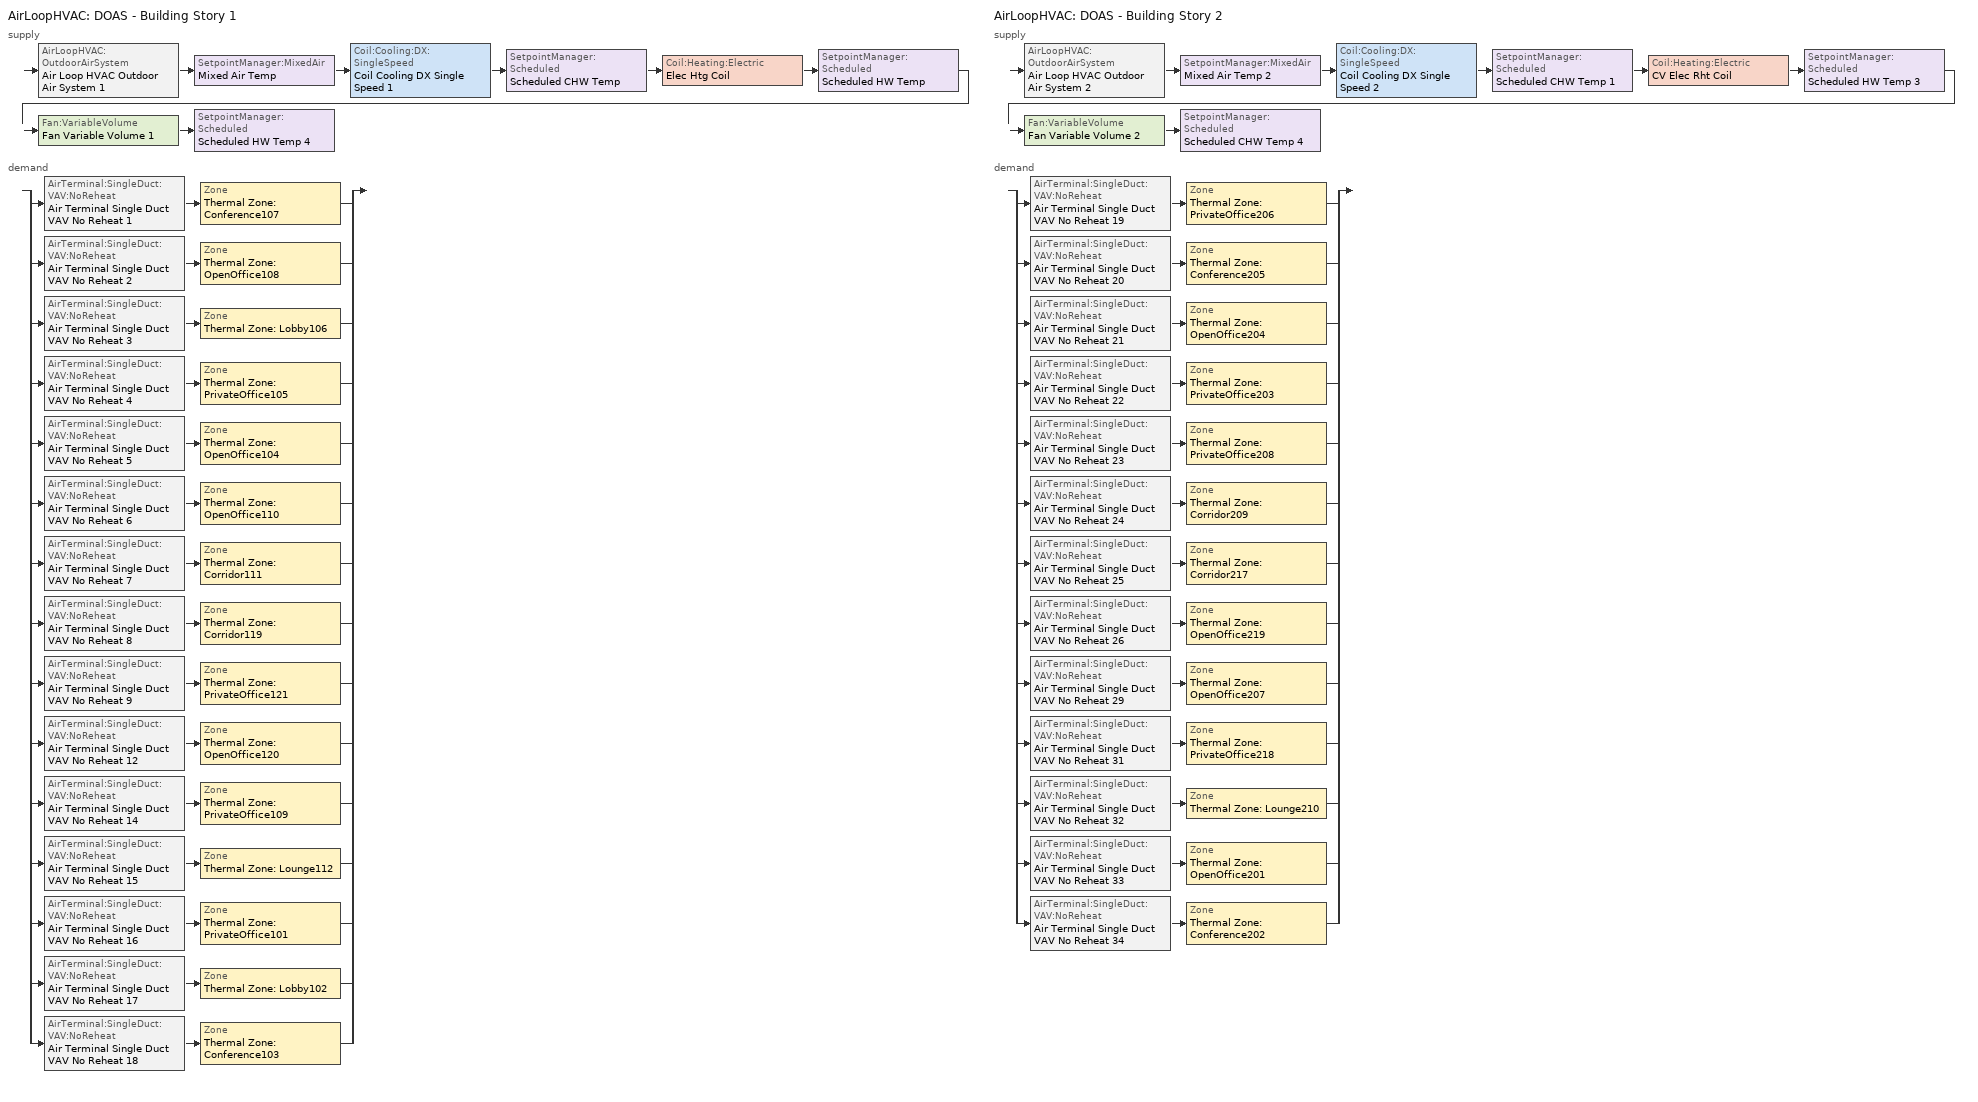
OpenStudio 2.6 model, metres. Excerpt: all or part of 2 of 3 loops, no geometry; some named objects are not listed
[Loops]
AirLoopHVAC 'DOAS - Building Story 1'
 supply: AirLoopHVAC:OutdoorAirSystem 'Air Loop HVAC Outdoor Air System 1' > SetpointManager:MixedAir 'Mixed Air Temp' > Coil:Cooling:DX:SingleSpeed 'Coil Cooling DX Single Speed 1' > SetpointManager:Scheduled 'Scheduled CHW Temp' > Coil:Heating:Electric 'Elec Htg Coil' > SetpointManager:Scheduled 'Scheduled HW Temp' > Fan:VariableVolume 'Fan Variable Volume 1' > SetpointManager:Scheduled 'Scheduled HW Temp 4'
 demand: split
  | AirTerminal:SingleDuct:VAV:NoReheat 'Air Terminal Single Duct VAV No Reheat 1' > Zone 'Thermal Zone: Conference107'
  | AirTerminal:SingleDuct:VAV:NoReheat 'Air Terminal Single Duct VAV No Reheat 2' > Zone 'Thermal Zone: OpenOffice108'
  | AirTerminal:SingleDuct:VAV:NoReheat 'Air Terminal Single Duct VAV No Reheat 3' > Zone 'Thermal Zone: Lobby106'
  | AirTerminal:SingleDuct:VAV:NoReheat 'Air Terminal Single Duct VAV No Reheat 4' > Zone 'Thermal Zone: PrivateOffice105'
  | AirTerminal:SingleDuct:VAV:NoReheat 'Air Terminal Single Duct VAV No Reheat 5' > Zone 'Thermal Zone: OpenOffice104'
  | AirTerminal:SingleDuct:VAV:NoReheat 'Air Terminal Single Duct VAV No Reheat 6' > Zone 'Thermal Zone: OpenOffice110'
  | AirTerminal:SingleDuct:VAV:NoReheat 'Air Terminal Single Duct VAV No Reheat 7' > Zone 'Thermal Zone: Corridor111'
  | AirTerminal:SingleDuct:VAV:NoReheat 'Air Terminal Single Duct VAV No Reheat 8' > Zone 'Thermal Zone: Corridor119'
  | AirTerminal:SingleDuct:VAV:NoReheat 'Air Terminal Single Duct VAV No Reheat 9' > Zone 'Thermal Zone: PrivateOffice121'
  | AirTerminal:SingleDuct:VAV:NoReheat 'Air Terminal Single Duct VAV No Reheat 12' > Zone 'Thermal Zone: OpenOffice120'
  | AirTerminal:SingleDuct:VAV:NoReheat 'Air Terminal Single Duct VAV No Reheat 14' > Zone 'Thermal Zone: PrivateOffice109'
  | AirTerminal:SingleDuct:VAV:NoReheat 'Air Terminal Single Duct VAV No Reheat 15' > Zone 'Thermal Zone: Lounge112'
  | AirTerminal:SingleDuct:VAV:NoReheat 'Air Terminal Single Duct VAV No Reheat 16' > Zone 'Thermal Zone: PrivateOffice101'
  | AirTerminal:SingleDuct:VAV:NoReheat 'Air Terminal Single Duct VAV No Reheat 17' > Zone 'Thermal Zone: Lobby102'
  | AirTerminal:SingleDuct:VAV:NoReheat 'Air Terminal Single Duct VAV No Reheat 18' > Zone 'Thermal Zone: Conference103'
AirLoopHVAC 'DOAS - Building Story 2'
 supply: AirLoopHVAC:OutdoorAirSystem 'Air Loop HVAC Outdoor Air System 2' > SetpointManager:MixedAir 'Mixed Air Temp 2' > Coil:Cooling:DX:SingleSpeed 'Coil Cooling DX Single Speed 2' > SetpointManager:Scheduled 'Scheduled CHW Temp 1' > Coil:Heating:Electric 'CV Elec Rht Coil' > SetpointManager:Scheduled 'Scheduled HW Temp 3' > Fan:VariableVolume 'Fan Variable Volume 2' > SetpointManager:Scheduled 'Scheduled CHW Temp 4'
 demand: split
  | AirTerminal:SingleDuct:VAV:NoReheat 'Air Terminal Single Duct VAV No Reheat 19' > Zone 'Thermal Zone: PrivateOffice206'
  | AirTerminal:SingleDuct:VAV:NoReheat 'Air Terminal Single Duct VAV No Reheat 20' > Zone 'Thermal Zone: Conference205'
  | AirTerminal:SingleDuct:VAV:NoReheat 'Air Terminal Single Duct VAV No Reheat 21' > Zone 'Thermal Zone: OpenOffice204'
  | AirTerminal:SingleDuct:VAV:NoReheat 'Air Terminal Single Duct VAV No Reheat 22' > Zone 'Thermal Zone: PrivateOffice203'
  | AirTerminal:SingleDuct:VAV:NoReheat 'Air Terminal Single Duct VAV No Reheat 23' > Zone 'Thermal Zone: PrivateOffice208'
  | AirTerminal:SingleDuct:VAV:NoReheat 'Air Terminal Single Duct VAV No Reheat 24' > Zone 'Thermal Zone: Corridor209'
  | AirTerminal:SingleDuct:VAV:NoReheat 'Air Terminal Single Duct VAV No Reheat 25' > Zone 'Thermal Zone: Corridor217'
  | AirTerminal:SingleDuct:VAV:NoReheat 'Air Terminal Single Duct VAV No Reheat 26' > Zone 'Thermal Zone: OpenOffice219'
  | AirTerminal:SingleDuct:VAV:NoReheat 'Air Terminal Single Duct VAV No Reheat 29' > Zone 'Thermal Zone: OpenOffice207'
  | AirTerminal:SingleDuct:VAV:NoReheat 'Air Terminal Single Duct VAV No Reheat 31' > Zone 'Thermal Zone: PrivateOffice218'
  | AirTerminal:SingleDuct:VAV:NoReheat 'Air Terminal Single Duct VAV No Reheat 32' > Zone 'Thermal Zone: Lounge210'
  | AirTerminal:SingleDuct:VAV:NoReheat 'Air Terminal Single Duct VAV No Reheat 33' > Zone 'Thermal Zone: OpenOffice201'
  | AirTerminal:SingleDuct:VAV:NoReheat 'Air Terminal Single Duct VAV No Reheat 34' > Zone 'Thermal Zone: Conference202'
[Sizing:Zone] Zone Cooling Design Supply Air Temperature Input Method=SupplyAirTemperature; Zone Cooling Design Supply Air Temperature {C}=14; Zone Cooling Design Supply Air Temperature Difference {deltaC}=11.11; Zone Heating Design Supply Air Temperature Input Method=SupplyAirTemperature; Zone Heating Design Supply Air Temperature Difference {deltaC}=11.11; Zone Cooling Design Supply Air Humidity Ratio {kg-H2O/kg-air}=0.0085; Zone Heating Design Supply Air Humidity Ratio {kg-H2O/kg-air}=0.008; Cooling Design Air Flow Method=DesignDay; Heating Design Air Flow Method=DesignDay; Account for Dedicated Outdoor Air System=Yes; Dedicated Outdoor Air System Control Strategy=NeutralSupplyAir; Dedicated Outdoor Air Low Setpoint Temperature for Design {C}=autosize; Dedicated Outdoor Air High Setpoint Temperature for Design {C}=autosize
Name | Zone Heating Design Supply Air Temperature {C}
Thermal Zone: OpenOffice201; Thermal Zone: Lounge210; Thermal Zone: OpenOffice207; Thermal Zone: OpenOffice219; Thermal Zone: Corridor217; Thermal Zone: PrivateOffice218; Thermal Zone: PrivateOffice208; Thermal Zone: Conference202; Thermal Zone: Lounge112; Thermal Zone: Conference205; Thermal Zone: PrivateOffice101; Thermal Zone: Conference107; Thermal Zone: OpenOffice120; Thermal Zone: Corridor209; Thermal Zone: OpenOffice204; Thermal Zone: PrivateOffice121; Thermal Zone: OpenOffice108; Thermal Zone: Corridor119; Thermal Zone: PrivateOffice105; Thermal Zone: PrivateOffice109; Thermal Zone: Lobby106; Thermal Zone: PrivateOffice203; Thermal Zone: PrivateOffice206; Thermal Zone: Lobby102; Thermal Zone: Corridor111; Thermal Zone: OpenOffice104; Thermal Zone: OpenOffice110 | 40
Thermal Zone: Conference103 | 39.4444
[Zone equipment]
Thermal Zone: OpenOffice201: Air Terminal Single Duct VAV No Reheat 33, Zone HVAC Water To Air Heat Pump 34
Thermal Zone: Lounge210: Air Terminal Single Duct VAV No Reheat 32, Zone HVAC Water To Air Heat Pump 31
Thermal Zone: OpenOffice207: Air Terminal Single Duct VAV No Reheat 29, Zone HVAC Water To Air Heat Pump 33
Thermal Zone: OpenOffice219: Air Terminal Single Duct VAV No Reheat 26, Zone HVAC Water To Air Heat Pump 27
Thermal Zone: Corridor217: Air Terminal Single Duct VAV No Reheat 25, Zone HVAC Water To Air Heat Pump 29
Thermal Zone: PrivateOffice218: Air Terminal Single Duct VAV No Reheat 31, Zone HVAC Water To Air Heat Pump 28
Thermal Zone: PrivateOffice208: Air Terminal Single Duct VAV No Reheat 23, Zone HVAC Water To Air Heat Pump 17
Thermal Zone: Conference202: Air Terminal Single Duct VAV No Reheat 34, Zone HVAC Water To Air Heat Pump 24
Thermal Zone: Lounge112: Air Terminal Single Duct VAV No Reheat 15, Zone HVAC Water To Air Heat Pump 20
Thermal Zone: Conference205: Air Terminal Single Duct VAV No Reheat 20, Zone HVAC Water To Air Heat Pump 22
Thermal Zone: PrivateOffice101: Air Terminal Single Duct VAV No Reheat 16, Zone HVAC Water To Air Heat Pump 21
Thermal Zone: Conference107: Air Terminal Single Duct VAV No Reheat 1, Zone HVAC Water To Air Heat Pump 16
Thermal Zone: Conference103: Air Terminal Single Duct VAV No Reheat 18, Zone HVAC Water To Air Heat Pump 15
Thermal Zone: OpenOffice120: Air Terminal Single Duct VAV No Reheat 12, Zone HVAC Water To Air Heat Pump 23
Thermal Zone: Corridor209: Air Terminal Single Duct VAV No Reheat 24, Zone HVAC Water To Air Heat Pump 13
Thermal Zone: OpenOffice204: Air Terminal Single Duct VAV No Reheat 21, Zone HVAC Water To Air Heat Pump 12
Thermal Zone: PrivateOffice121: Air Terminal Single Duct VAV No Reheat 9, Zone HVAC Water To Air Heat Pump 19
Thermal Zone: OpenOffice108: Air Terminal Single Duct VAV No Reheat 2, Zone HVAC Water To Air Heat Pump 11
Thermal Zone: Corridor119: Air Terminal Single Duct VAV No Reheat 8, Zone HVAC Water To Air Heat Pump 10
Thermal Zone: PrivateOffice105: Air Terminal Single Duct VAV No Reheat 4, Zone HVAC Water To Air Heat Pump 9
Thermal Zone: PrivateOffice109: Air Terminal Single Duct VAV No Reheat 14, Zone HVAC Water To Air Heat Pump 8
Thermal Zone: Lobby106: Air Terminal Single Duct VAV No Reheat 3, Zone HVAC Water To Air Heat Pump 7
Thermal Zone: PrivateOffice203: Air Terminal Single Duct VAV No Reheat 22, Zone HVAC Water To Air Heat Pump 6
Thermal Zone: PrivateOffice206: Air Terminal Single Duct VAV No Reheat 19, Zone HVAC Water To Air Heat Pump 5
Thermal Zone: Lobby102: Air Terminal Single Duct VAV No Reheat 17, Zone HVAC Water To Air Heat Pump 4
Thermal Zone: Corridor111: Air Terminal Single Duct VAV No Reheat 7, Zone HVAC Water To Air Heat Pump 3
Thermal Zone: OpenOffice104: Air Terminal Single Duct VAV No Reheat 5, Zone HVAC Water To Air Heat Pump 2
Thermal Zone: OpenOffice110: Air Terminal Single Duct VAV No Reheat 6, Zone HVAC Water To Air Heat Pump 1
[AirLoopHVAC] Availability Schedule=New Office Ventilation Schedule; Design Supply Air Flow Rate {m3/s}=AutoSize
DOAS - Building Story 1; DOAS - Building Story 2
[Sizing:System] Type of Load to Size On=VentilationRequirement; Design Outdoor Air Flow Rate {m3/s}=Autosize; Minimum System Air Flow Ratio=0.3; Preheat Design Temperature {C}=7; Preheat Design Humidity Ratio {kg-H2O/kg-Air}=0.008; Precool Design Temperature {C}=12.8; Precool Design Humidity Ratio {kg-H2O/kg-Air}=0.008; Central Cooling Design Supply Air Temperature {C}=12.7778; Central Heating Design Supply Air Temperature {C}=10; Sizing Option=NonCoincident; 100% Outdoor Air in Cooling=Yes; 100% Outdoor Air in Heating=Yes; Central Cooling Design Supply Air Humidity Ratio {kg-H2O/kg-Air}=0.0085; Central Heating Design Supply Air Humidity Ratio {kg-H2O/kg-Air}=0.008; Cooling Design Air Flow Method=DesignDay; Cooling Design Air Flow Rate {m3/s}=0; Heating Design Air Flow Method=DesignDay; Heating Design Air Flow Rate {m3/s}=0; System Outdoor Air Method=VentilationRateProcedure; Zone Maximum Outdoor Air Fraction=1; Cooling Supply Air Flow Rate Per Floor Area {m3/s-m2}=0.00996765; Cooling Fraction of Autosized Cooling Supply Air Flow Rate=1; Cooling Supply Air Flow Rate Per Unit Cooling Capacity {m3/s-W}=3.94755e-05; Heating Supply Air Flow Rate Per Floor Area {m3/s-m2}=0.00996765; Heating Fraction of Autosized Heating Supply Air Flow Rate=1; Heating Fraction of Autosized Cooling Supply Air Flow Rate=1; Heating Supply Air Flow Rate Per Unit Heating Capacity {m3/s-W}=3.15882e-05; Cooling Design Capacity Method=CoolingDesignCapacity; Cooling Design Capacity {W}=autosize; Cooling Design Capacity Per Floor Area {W/m2}=234.7; Fraction of Autosized Cooling Design Capacity=1; Heating Design Capacity Method=HeatingDesignCapacity; Heating Design Capacity {W}=autosize; Heating Design Capacity Per Floor Area {W/m2}=157; Fraction of Autosized Heating Design Capacity=1; Central Cooling Capacity Control Method=OnOff
DOAS - Building Story 1; DOAS - Building Story 2
[Fan:VariableVolume] Availability Schedule=Always On Discrete; Fan Efficiency=0.69; Pressure Rise {Pa}=996.356; Maximum Flow Rate {m3/s}=Autosize; Fan Power Minimum Flow Rate Input Method=FixedFlowRate; Fan Power Minimum Flow Fraction=0.6; Fan Power Minimum Air Flow Rate {m3/s}=0; Motor Efficiency=0.9; Motor In Airstream Fraction=1; Fan Power Coefficient 1=0.0407599; Fan Power Coefficient 2=0.088045; Fan Power Coefficient 3=-0.0729261; Fan Power Coefficient 4=0.94374; Fan Power Coefficient 5=0
Fan Variable Volume 1; Fan Variable Volume 2
[Coil:Cooling:DX:SingleSpeed] Availability Schedule=Always On Discrete; Rated Total Cooling Capacity {W}=autosize; Rated Sensible Heat Ratio=autosize; Rated COP {W/W}=4; Rated Air Flow Rate {m3/s}=autosize; Rated Evaporator Fan Power Per Volume Flow Rate {W/(m3/s)}=773.3; Condenser Type=AirCooled; Evaporative Condenser Effectiveness=0; Evaporative Condenser Air Flow Rate {m3/s}=Autosize; Evaporative Condenser Pump Rated Power Consumption {W}=Autosize; Crankcase Heater Capacity {W}=0; Maximum Outdoor Dry-Bulb Temperature for Crankcase Heater Operation {C}=0; Basin Heater Capacity {W/K}=0; Basin Heater Setpoint Temperature {C}=10
Name | Total Cooling Capacity Function of Temperature Curve | Total Cooling Capacity Function of Flow Fraction Curve | Energy Input Ratio Function of Temperature Curve | Energy Input Ratio Function of Flow Fraction Curve | Part Load Fraction Correlation Curve
Coil Cooling DX Single Speed 1 | Curve Biquadratic 1 | Curve Quadratic 1 | Curve Biquadratic 2 | Curve Quadratic 2 | Curve Quadratic 3
Coil Cooling DX Single Speed 2 | Curve Biquadratic 3 | Curve Quadratic 4 | Curve Biquadratic 4 | Curve Quadratic 5 | Curve Quadratic 6
[Controller:OutdoorAir] Minimum Outdoor Air Flow Rate {m3/s}=autosize; Maximum Outdoor Air Flow Rate {m3/s}=autosize; Economizer Control Type=NoEconomizer; Economizer Control Action Type=ModulateFlow; Economizer Maximum Limit Dry-Bulb Temperature {C}=28; Economizer Maximum Limit Enthalpy {J/kg}=64000; Economizer Minimum Limit Dry-Bulb Temperature {C}=-100; Lockout Type=NoLockout; Minimum Limit Type=FixedMinimum; Minimum Fraction of Outdoor Air Schedule=Always On Discrete; Maximum Fraction of Outdoor Air Schedule=Always On Discrete; High Humidity Control=No; Heat Recovery Bypass Control Type=BypassWhenOAFlowGreaterThanMinimum
Name | Controller Mechanical Ventilation
Controller Outdoor Air 1 | Controller Mechanical Ventilation 1
Controller Outdoor Air 2 | Controller Mechanical Ventilation 2
[Controller:MechanicalVentilation] Availability Schedule=Always On Discrete; Demand Controlled Ventilation=Yes; System Outdoor Air Method=ZoneSum
Controller Mechanical Ventilation 1; Controller Mechanical Ventilation 2
[AirLoopHVAC:OutdoorAirSystem]
Name | Controller
Air Loop HVAC Outdoor Air System 1 | Controller Outdoor Air 1
Air Loop HVAC Outdoor Air System 2 | Controller Outdoor Air 2
[AirTerminal:SingleDuct:VAV:NoReheat] Availability Schedule=Always On Discrete; Maximum Air Flow Rate {m3/s}=autosize; Zone Minimum Air Flow Input Method=Constant; Constant Minimum Air Flow Fraction=0.3; Control For Outdoor Air=Yes
Air Terminal Single Duct VAV No Reheat 1; Air Terminal Single Duct VAV No Reheat 2; Air Terminal Single Duct VAV No Reheat 3; Air Terminal Single Duct VAV No Reheat 4; Air Terminal Single Duct VAV No Reheat 5; Air Terminal Single Duct VAV No Reheat 6; Air Terminal Single Duct VAV No Reheat 7; Air Terminal Single Duct VAV No Reheat 8; Air Terminal Single Duct VAV No Reheat 9; Air Terminal Single Duct VAV No Reheat 12; Air Terminal Single Duct VAV No Reheat 14; Air Terminal Single Duct VAV No Reheat 15; Air Terminal Single Duct VAV No Reheat 16; Air Terminal Single Duct VAV No Reheat 17; Air Terminal Single Duct VAV No Reheat 18; Air Terminal Single Duct VAV No Reheat 19; Air Terminal Single Duct VAV No Reheat 20; Air Terminal Single Duct VAV No Reheat 21; Air Terminal Single Duct VAV No Reheat 22; Air Terminal Single Duct VAV No Reheat 23; Air Terminal Single Duct VAV No Reheat 24; Air Terminal Single Duct VAV No Reheat 25; Air Terminal Single Duct VAV No Reheat 26; Air Terminal Single Duct VAV No Reheat 29; Air Terminal Single Duct VAV No Reheat 31; Air Terminal Single Duct VAV No Reheat 32; Air Terminal Single Duct VAV No Reheat 33; Air Terminal Single Duct VAV No Reheat 34
[Coil:Heating:Electric] Availability Schedule=Always On Discrete hvac_library
Elec Htg Coil; CV Elec Rht Coil
[SetpointManager:Scheduled]
Name | Control Variable | Schedule
Scheduled CHW Temp; Scheduled CHW Temp 1 | Temperature | DOAS Clg Temp
Scheduled HW Temp; Scheduled HW Temp 3 | Temperature | DOAS Htg Temp
Scheduled CHW Temp 4; Scheduled HW Temp 4 | MaximumHumidityRatio | DOAS Humidity Ratio
[SetpointManager:MixedAir] Control Variable=Temperature
Mixed Air Temp; Mixed Air Temp 1; Mixed Air Temp 2; Mixed Air Temp 3
[Schedule:Ruleset]
Name | Default Day Schedule | Summer Design Day Schedule | Winter Design Day Schedule
New Office Ventilation Schedule | New Office Ventilation Schedule Weekday | New Office Ventilation Schedule Summer Design Day | New Office Ventilation Schedule Winter Design Day
DOAS Clg Temp | Chilled Water Temperature Default 5 | Chilled Water Temperature Summer Design Day 5 | Chilled Water Temperature Winter Design Day 5
DOAS Htg Temp | Hot Water Temperature Default 4 | Hot Water Temperature Summer Design Day 4 | Hot Water Temperature Winter Design Day 4
DOAS Humidity Ratio | Schedule Day 2
[Schedule:Day]
New Office Ventilation Schedule Weekday: 7, 0, 0, 22, 0, 1, 24, 0, 0
New Office Ventilation Schedule Winter Design Day; New Office Ventilation Schedule Summer Design Day: 24, 0, 1
New Office Ventilation Schedule Saturday: 7, 0, 0, 18, 0, 1, 24, 0, 0
New Office Ventilation Schedule Sunday: 24, 0, 0
Chilled Water Temperature Default 5: 24, 0, 12.7778
Chilled Water Temperature Summer Design Day 5; Chilled Water Temperature Winter Design Day 5: 24, 0, 6.7
Hot Water Temperature Default 4: 24, 0, 10
Hot Water Temperature Summer Design Day 4; Hot Water Temperature Winter Design Day 4: 24, 0, 67
Schedule Day 2: 24, 0, 0.0095
[Schedule:Rule] Schedule Ruleset=New Office Ventilation Schedule; Date Specification Type=DateRange; Start Month=1; Start Day=1; End Month=12; End Day=31
Name | Rule Order | Day Schedule | Apply Saturday | Apply Sunday
New Office Ventilation Schedule Saturday Rule | 1 | New Office Ventilation Schedule Saturday | Yes
New Office Ventilation Schedule Sunday Rule | 0 | New Office Ventilation Schedule Sunday |  | Yes
[Schedule:Constant] Value=1
Always On Discrete hvac_library; Always On Discrete
[Curve:Biquadratic] Minimum Value of x=17; Maximum Value of x=22; Minimum Value of y=13; Maximum Value of y=46
Name | Coefficient1 Constant | Coefficient2 x | Coefficient3 x**2 | Coefficient4 y | Coefficient5 y**2 | Coefficient6 x*y
Curve Biquadratic 1; Curve Biquadratic 3 | 0.42415 | 0.04426 | -0.00042 | 0.00333 | -8e-05 | -0.00021
Curve Biquadratic 2; Curve Biquadratic 4 | 1.23649 | -0.02431 | 0.00057 | -0.01434 | 0.00063 | -0.00038
[Curve:Quadratic]
Name | Coefficient1 Constant | Coefficient2 x | Coefficient3 x**2 | Minimum Value of x | Maximum Value of x
Curve Quadratic 1; Curve Quadratic 4 | 0.77136 | 0.34053 | -0.11088 | 0.75918 | 1.13877
Curve Quadratic 2; Curve Quadratic 5 | 1.2055 | -0.32953 | 0.12308 | 0.75918 | 1.13877
Curve Quadratic 3; Curve Quadratic 6 | 0.771 | 0.229 | 0 | 0 | 1
